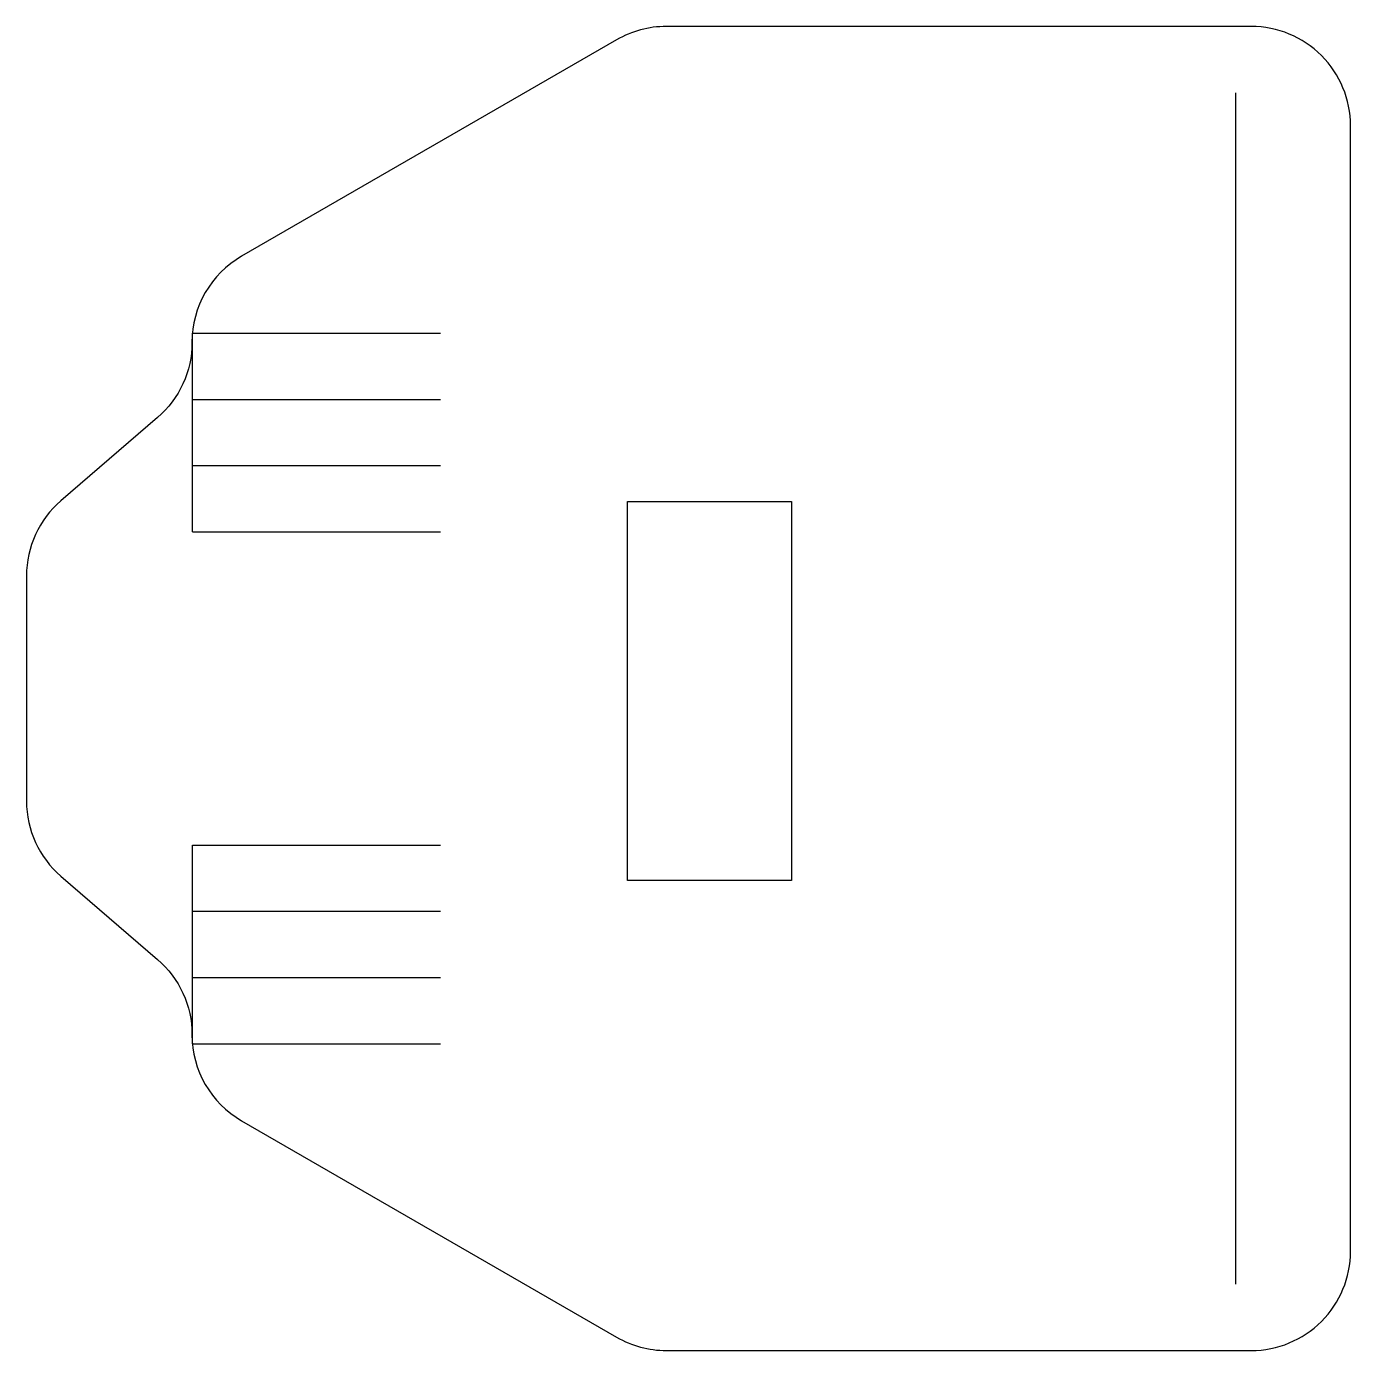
# Model space of a CAD drawing. Header units: millimetres. Extents: x 1297.119 to 1297.519, y 2720.063 to 2720.463.
import ezdxf

# ---------------------------------------------------------------- set-up
doc = ezdxf.new("R2010")
doc.units = ezdxf.units.MM
doc.header["$LTSCALE"] = 10
doc.layers.add('Equipam_audio_vídeo', color=1, linetype='Continuous')

msp = doc.modelspace()

# ---------------------------------------------------------------- linework, layer by layer
at = {"layer": 'Equipam_audio_vídeo'}
for p, q in [((1297.48484, 2720.08263), (1297.48484, 2720.44263)), ((1297.16962, 2720.36995), (1297.24462, 2720.36995)), ((1297.16962, 2720.30995), (1297.16962, 2720.36995)), ((1297.16962, 2720.34995), (1297.24462, 2720.34995)), ((1297.16962, 2720.32995), (1297.24462, 2720.32995)), ((1297.30109, 2720.31908), (1297.35061, 2720.31908)), ((1297.30109, 2720.20458), (1297.30109, 2720.31908)), ((1297.35061, 2720.31908), (1297.35061, 2720.20458)), ((1297.16962, 2720.30995), (1297.24462, 2720.30995)), ((1297.16962, 2720.21531), (1297.24462, 2720.21531)), ((1297.16962, 2720.15531), (1297.16962, 2720.21531)), ((1297.35061, 2720.20458), (1297.30109, 2720.20458)), ((1297.16962, 2720.19531), (1297.24462, 2720.19531)), ((1297.16962, 2720.17531), (1297.24462, 2720.17531)), ((1297.16962, 2720.15531), (1297.24462, 2720.15531))]:
    msp.add_line(p, q, dxfattribs=at)
msp.add_lwpolyline([(1297.1195, 2720.29663), (1297.1195, 2720.22862, 0.218247), (1297.12991, 2720.2059), (1297.15908, 2720.18076, -0.218247), (1297.1695, 2720.15804, 0.267949), (1297.1845, 2720.13206), (1297.29779, 2720.06665, 0.131652), (1297.31279, 2720.06263), (1297.4895, 2720.06263, 0.414214), (1297.5195, 2720.09263), (1297.5195, 2720.43263, 0.414214), (1297.4895, 2720.46263), (1297.31279, 2720.46263, 0.131652), (1297.29779, 2720.45861), (1297.1845, 2720.3932, 0.267949), (1297.1695, 2720.36722, -0.218247), (1297.15908, 2720.34449), (1297.12991, 2720.31936, 0.218247), (1297.1195, 2720.29663)], format="xyb", close=True, dxfattribs=at)

doc.saveas('drawing.dxf')
